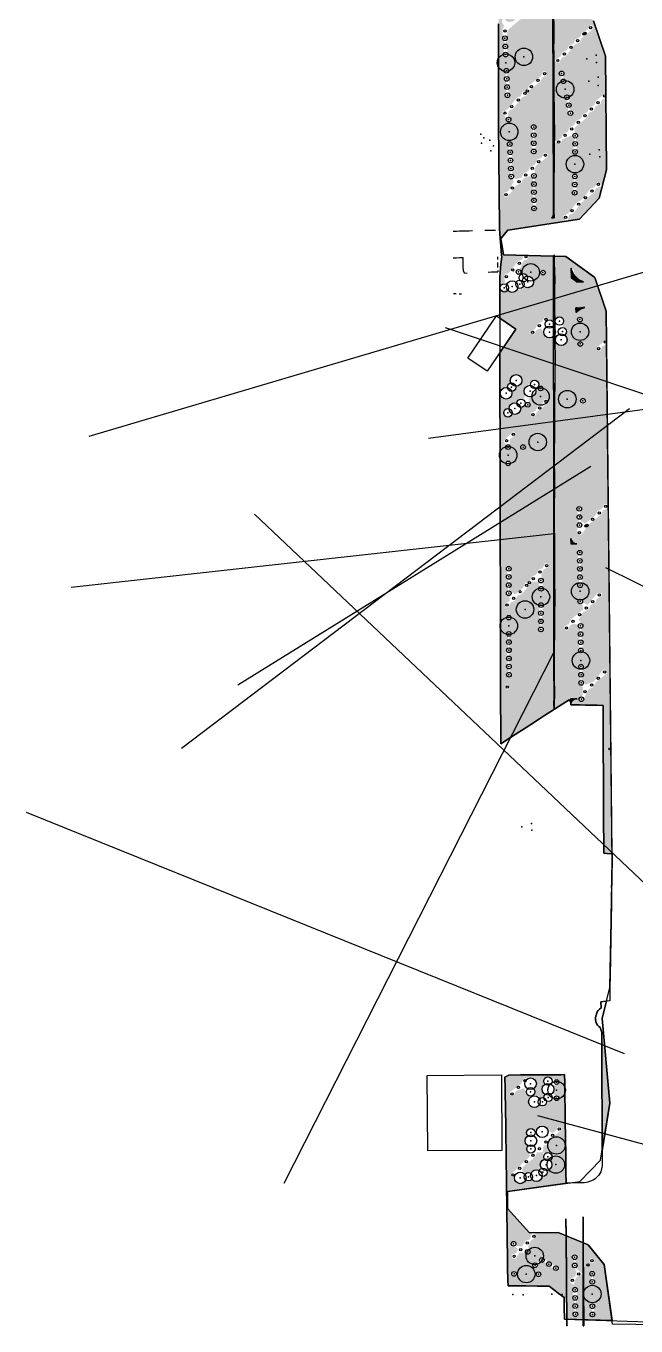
# Model space of a CAD drawing. Header units: metres. Extents: x 4 to 261, y 19 to 641.
# Drawn here: x 24.7 to 129.5, y 18.5 to 241.9 of the extents above; entities that cross this region are included whole.
import ezdxf

# ---------------------------------------------------------------- set-up
doc = ezdxf.new("R2010")
doc.units = ezdxf.units.M
for name, color, linetype in [('BOUNDARY', 7, 'Continuous'), ('BUILDING', 7, 'Continuous'), ('CURB', 7, 'Continuous'), ('ELECTR_CABLE', 7, 'Continuous'), ('ELECTR_CABLE_COMM', 7, 'Continuous'), ('HEAT', 7, 'Continuous'), ('NEW_BUSH', 3, 'Continuous'), ('NEW_LAWN', 82, 'Continuous'), ('NEW_TREE', 3, 'Continuous'), ('OVERHEAD_POWER_LINE', 7, 'Continuous'), ('ROAD', 7, 'Continuous'), ('SEWER', 7, 'Continuous'), ('SIDEWALK_PATH', 7, 'Continuous'), ('TREE', 7, 'Continuous')]:
    doc.layers.add(name, color=color, linetype=linetype)

# ---------------------------------------------------------------- blocks, each defined once
blk = doc.blocks.new('МИСКАНТУС_КИТАЙСКИЙ')
blk.add_circle((0, 0), 0.2)
blk = doc.blocks.new('BEREZA')
blk.add_circle((0, 0), 0.2)
blk = doc.blocks.new('ДЕРЕН_FLAVIRAMEA')
blk.add_circle((0, 0), 0.2)
blk = doc.blocks.new('ДЕРЕН_SIBIRICA')
blk.add_circle((0, 0), 0.2)
blk = doc.blocks.new('СПИРЕЯ_СЕРАЯ')
blk.add_circle((0, 0), 0.2)

msp = doc.modelspace()

# ---------------------------------------------------------------- hatches: boundary and pattern name
at = {"layer": 'NEW_LAWN'}
h = msp.add_hatch(color=82, dxfattribs=at)
h.paths.add_polyline_path([(104.09, 264.38), (110, 263.98), (113.54, 262.4), (112.86, 261.27), (112.15, 261.02), (111.73, 260.14), (111.02, 259.89), (110.6, 259), (109.89, 258.76), (108.06, 256.59), (106.71, 256.42), (106.25, 257.18), (106.46, 258.19), (105.81, 258.19), (105.87, 256.41), (106.53, 255.51), (106.07, 254.48), (105.13, 253.82), (105.91, 253.17), (106.34, 251.83), (106.06, 251.03), (106.41, 250.12), (106.07, 249.54), (106.52, 249.23), (106.9, 249.61), (106.51, 251.58), (106.77, 252.41), (106, 253.2), (106.27, 254.28), (106.97, 254.53), (107.4, 255.41), (108.11, 255.66), (108.53, 256.55), (109.24, 256.79), (109.66, 257.68), (110.37, 257.93), (110.79, 258.81), (111.5, 259.06), (111.93, 259.94), (112.63, 260.19), (114.16, 262.13), (115.22, 260.86), (115.39, 244.25), (115.23, 260.84), (117.07, 258.62), (118.46, 245.95), (122.22, 242.8), (124.29, 236.76), (124.33, 230.44), (122.58, 229.02), (122.33, 228.31), (121.45, 227.89), (121.2, 227.18), (120.32, 226.75), (120.07, 226.05), (119.18, 225.62), (118.93, 224.92), (118.05, 224.49), (117.8, 223.79), (116.92, 223.36), (116.67, 222.65), (115.55, 221.99), (116.44, 221.57), (116.87, 222.46), (118.41, 223.11), (118.98, 222.54), (118.67, 220.28), (119.23, 219.95), (119.44, 221.68), (119.15, 222.52), (119.45, 223.08), (118.91, 223.81), (118.98, 224.45), (121.15, 226.28), (121.4, 226.98), (122.28, 227.41), (122.53, 228.11), (123.41, 228.54), (123.66, 229.25), (124.34, 229.49), (124.42, 217.22), (123.77, 214.64), (122.82, 215.12), (122.4, 214.23), (121.69, 213.99), (120.13, 211.97), (119.43, 211.72), (117.87, 209.71), (116.99, 209.28), (117.44, 208.35), (107.52, 206.84), (106.2, 205.3), (105.83, 252.67), (104.12, 252.68)])
h.paths.add_polyline_path([(115.39, 250.12), (116.29, 249.7), (116.71, 250.58), (117.83, 251.25), (116.94, 251.66), (116.51, 250.78)], flags=16)
h.paths.add_polyline_path([(106.53, 245.74), (106.73, 243.44), (106.47, 242.62), (106.84, 241.99), (106.52, 241.07), (106.92, 239.24), (106.73, 237.02), (107.11, 236.64), (107.49, 237.02), (107.1, 239.31), (107.5, 241.26), (109.67, 243.09), (109.92, 243.8), (110.8, 244.22), (111.05, 244.93), (111.94, 245.35), (112.19, 246.06), (113.68, 246.25), (114.18, 243.62), (114.51, 243.43), (114.89, 243.81), (114.15, 245.86), (114.26, 247.85), (113.78, 248.33), (108.33, 242.71), (107.51, 242.59), (107.06, 242.92), (107.05, 245.6)], flags=16)
h.paths.add_polyline_path([(115.46, 208.82), (115.43, 235.99), (116.32, 235.59), (116.74, 236.47), (117.45, 236.72), (119, 238.73), (119.89, 239.16), (120.14, 239.87), (122.15, 241.42), (122.25, 241.8), (121.73, 242.14), (121.07, 241.19), (120.19, 240.77), (119.94, 240.06), (119.06, 239.64), (118.81, 238.93), (117.93, 238.51), (117.68, 237.8), (116.79, 237.37), (116.54, 236.67), (115.43, 236.01), (115.41, 242.16), (115.27, 228.67), (115.33, 209.73), (115.35, 209.62), (115.02, 208.96)], flags=16)
h.paths.add_polyline_path([(118.65, 213.09), (119.34, 213.12), (119.08, 215.52), (119.38, 216.08), (119, 216.46), (118.62, 216.08), (118.91, 215.54)], flags=16)
h.paths.add_polyline_path([(117.64, 230.06), (117.26, 229.68), (117.69, 229), (117.92, 226.76), (118.25, 226.57), (118.63, 226.95), (118.2, 227.63), (117.97, 229.87)], flags=16)
h.paths.add_polyline_path([(116.63, 234.13), (116.35, 233.78), (117.04, 232.04), (117.41, 232.42), (116.99, 233.1), (117.06, 233.97)], flags=16)
h.paths.add_polyline_path([(108.53, 215.24), (107.62, 213.6), (106.74, 213.18), (106.91, 212.52), (107.39, 212.52), (108.95, 214.54), (109.83, 214.96), (110.08, 215.67), (111.09, 216.11), (111.73, 215.9), (111.89, 213.92), (111.6, 213.37), (111.89, 212.52), (111.6, 211.97), (111.9, 211.12), (111.61, 210.57), (112.18, 210.25), (112.36, 211.97), (112.07, 212.83), (112.36, 213.37), (112.06, 214.23), (112.35, 214.77), (112.06, 215.63), (112.35, 216.17), (112.03, 217.05), (112.34, 217.93), (114.36, 219.49), (114.36, 219.97), (113.7, 220.14), (113.28, 219.26), (112.59, 219.05), (112.15, 218.13), (111.27, 217.7), (111.02, 217), (110.13, 216.57), (109.88, 215.87), (108.89, 215.62), (108.14, 216.62), (108.4, 217.44), (108.07, 218.02), (108.33, 218.84), (107.94, 221.13), (108.2, 221.64), (107.63, 221.97), (107.57, 218.84), (107.9, 218.27), (107.64, 217.44), (107.96, 216.87), (107.7, 216.05)], flags=16)
h.paths.add_polyline_path([(106.61, 227.19), (107.44, 225.51), (107.96, 225.65), (107.48, 226.56), (107.69, 227.42), (108.4, 227.67), (109.95, 229.68), (110.66, 229.93), (111.08, 230.81), (113.1, 232.37), (113.35, 233.08), (114.23, 233.5), (114.05, 234.16), (113.57, 234.16), (113.15, 233.27), (111.14, 231.72), (110.89, 231.01), (110.01, 230.59), (109.76, 229.88), (109.05, 229.63), (107.49, 227.62)], flags=16)
h.paths.add_polyline_path([(111.4, 256.11), (111.83, 255.43), (112.36, 251.82), (112.88, 251.68), (112.1, 256.3), (111.78, 256.49)], flags=16)
h.paths.add_polyline_path([(111.86, 222.63), (111.63, 220.19), (112.12, 220), (112.33, 221.77), (112.03, 222.63), (112.32, 223.17), (112.03, 224.03), (112.32, 224.57), (111.94, 224.95), (111.56, 224.57), (111.85, 224.03), (111.57, 223.17)], flags=16)
h.paths.add_polyline_path([(107.25, 232.25), (107.11, 229.84), (107.62, 229.7), (107.68, 232.83), (107.36, 233.4), (107.62, 234.23), (107.24, 234.61), (106.86, 234.23), (107.18, 233.65), (106.93, 232.83)], flags=16)
for points in [[(123.2, 212.37), (119.79, 208.71), (117.71, 208.4), (118.07, 209.51), (118.77, 209.76), (120.33, 211.78), (122.34, 213.33), (122.59, 214.04), (123.71, 214.4)], [(106.42, 202.6), (110.2, 202.5), (109.95, 201.79), (109.24, 201.54), (107.69, 199.53), (106.81, 199.1), (107.03, 197.97), (106.09, 197.08)], [(124.04, 67.3), (124.99, 56.8), (123.98, 50.47), (123.68, 50.49), (123.65, 67.28)]]:
    msp.add_hatch(color=82, dxfattribs=at).paths.add_polyline_path(points)
h = msp.add_hatch(color=82, dxfattribs=at)
h.paths.add_polyline_path([(106.09, 196.77), (108.23, 196.17), (111.76, 197.45), (111.76, 198.43), (109.83, 199.54), (109.53, 200.09), (110.15, 201.59), (110.85, 201.84), (111.15, 202.48), (115.35, 202.37), (115.54, 198.53), (115.53, 202.37), (117.44, 202.32), (122.43, 198.73), (124.37, 192.89), (124.42, 188.13), (122.64, 186.48), (123.36, 186.06), (123.78, 186.94), (124.43, 187.18), (124.73, 159.76), (124.08, 159.81), (123.66, 158.93), (122.95, 158.68), (122.52, 157.8), (120.77, 156.44), (120.03, 156.86), (119.86, 158.41), (120.15, 158.95), (119.58, 159.28), (119.4, 157.55), (119.7, 156.69), (119.32, 154.87), (120.03, 154.45), (121.59, 156.47), (123.6, 158.02), (123.85, 158.73), (124.74, 159.03), (125.18, 118.19), (124.54, 117.67), (125.19, 117.14), (125.38, 99.68), (123.98, 99.75), (123.84, 125.18), (118.32, 125.27), (118.68, 126.06), (119.38, 126.32), (118.58, 126.24), (118.33, 126.68), (118.33, 125.72), (118, 126.11), (106.27, 118.58), (106.13, 178.55), (106.71, 177.97), (107.71, 177.92), (108.94, 179.96), (109.78, 180.35), (109.9, 181.02), (109.41, 181.86), (108.43, 181.86), (107.37, 179.92), (106.14, 179.09), (106.12, 185.79), (108.88, 189.85), (106.1, 191.74)])
h.paths.add_polyline_path([(115.54, 198.53), (115.37, 191.29), (113.8, 191.95), (113.37, 191.07), (112.67, 190.82), (112.24, 189.94), (111.3, 189.28), (112.02, 188.86), (112.44, 189.74), (113.22, 189.93), (114.17, 188.49), (115.36, 188.38), (115.38, 167.9), (115.6, 187.73), (116.66, 187.03), (117.15, 187.16), (117.64, 188.01), (117.46, 189.74), (116.91, 190.39), (116.96, 191.56), (116.35, 191.91), (115.58, 191.41)], flags=16)
h.paths.add_polyline_path([(115.48, 128.05), (115.39, 129.8), (115.47, 124.5)], flags=16)
h.paths.add_polyline_path([(115.39, 129.8), (115.51, 165.05), (115.51, 165.05)], flags=16)
h.paths.add_polyline_path([(119.79, 126.04), (120.31, 125.9), (121.41, 128), (122.11, 128.25), (122.54, 129.13), (124.55, 130.69), (124.38, 131.34), (123.9, 131.34), (122.34, 129.33), (120.86, 128.73), (120.17, 129.58), (120.39, 132.02), (119.73, 132.02), (119.99, 129.56), (119.71, 129.03), (120.39, 128.26), (120.33, 126.97)], flags=16)
h.paths.add_polyline_path([(118.35, 200.3), (118.35, 198.65), (119.24, 197.94), (120.47, 197.97), (119.02, 198.85), (118.85, 199.95)], flags=16)
h.paths.add_polyline_path([(118.01, 139.15), (117.15, 138.74), (117.33, 138.08), (117.81, 138.08), (118.23, 138.97), (118.88, 139.2), (119.46, 139.05), (119.9, 138.27), (119.65, 134.63), (120.22, 134.3), (120.39, 136.03), (120.09, 136.89), (120.38, 137.43), (120.08, 138.29), (120.36, 138.83), (119.63, 139.92), (120.49, 141.23), (121.38, 141.65), (121.63, 142.36), (122.51, 142.78), (122.76, 143.49), (123.64, 143.92), (123.64, 144.39), (122.98, 144.57), (121.16, 142.4), (119.75, 143.35), (119.61, 142.84), (120.32, 142.46), (120.45, 141.69), (118.28, 139.87)], flags=16)
h.paths.add_polyline_path([(119.18, 193.51), (119.23, 192.73), (120.72, 193.55), (120.03, 193.54), (120.03, 193.33)], flags=16)
h.paths.add_polyline_path([(120.2, 177.19), (120.72, 177.33), (120.58, 177.85), (120.06, 177.71)], flags=16)
h.paths.add_polyline_path([(118.32, 153.85), (118.32, 152.91), (119.36, 152.91), (118.6, 153.12)], flags=16)
h.paths.add_polyline_path([(119.74, 186.95), (120.25, 187.09), (120.11, 187.61), (119.6, 187.47)], flags=16)
h.paths.add_polyline_path([(120.24, 150.02), (119.94, 150.58), (120.18, 151.61), (119.66, 151.75), (119.48, 150.02), (119.78, 149.16), (119.5, 148.62), (119.8, 147.76), (119.51, 147.23), (119.81, 146.36), (119.53, 145.83), (119.91, 145.45), (120.29, 145.83), (119.96, 149.18)], flags=16)
h.paths.add_polyline_path([(120.21, 191.29), (120.07, 191.81), (119.55, 191.67), (119.69, 191.15)], flags=16)
h.paths.add_polyline_path([(107.82, 143.94), (107.82, 143.09), (106.93, 142.66), (107.11, 142.01), (107.59, 142.01), (108.01, 142.89), (108.72, 143.14), (109.15, 144.02), (109.85, 144.27), (111.68, 146.44), (112.86, 146.43), (112.85, 145.03), (113.37, 144.89), (113.56, 146.62), (113.22, 147.52), (113.67, 148.55), (114.55, 148.97), (114.55, 149.45), (113.9, 149.63), (113.47, 148.74), (112.77, 148.5), (112.34, 147.61), (111.64, 147.36), (111.21, 146.48), (110.5, 146.23), (110.08, 145.35), (108.7, 144.24), (107.73, 144.99), (108.02, 148.65), (107.45, 148.97), (107.26, 147.25), (107.56, 146.39), (107.27, 145.85), (107.56, 144.99), (107.27, 144.45)], flags=16)
h.paths.add_polyline_path([(112.7, 176.71), (112.27, 175.83), (111.39, 175.4), (111.57, 174.75), (112.22, 174.92), (112.47, 175.63), (114.48, 177.19), (114.48, 177.67), (113.83, 177.84), (113.4, 176.96)], flags=16)
h.paths.add_polyline_path([(113.53, 199.16), (113.91, 199.54), (113.53, 199.91), (113.15, 199.54)], flags=16)
h.paths.add_polyline_path([(113.56, 142.42), (113.18, 142.8), (112.8, 142.42), (113.09, 138.76), (112.79, 138.22), (113.17, 137.84), (113.55, 138.22), (113.26, 139.07)], flags=16)
h.paths.add_polyline_path([(108.38, 177.07), (106.9, 175.8), (107.16, 174.84), (109.19, 175.33), (110.07, 176.49), (111.13, 176.44), (111.07, 178.06), (112.63, 179.32), (113.31, 179.32), (113.45, 179.84), (112.44, 180.95), (111.74, 180.95), (110.44, 179.85), (110.35, 177.95)], flags=16)
h.paths.add_polyline_path([(109.91, 169.25), (110.43, 169.39), (110.29, 169.9), (109.77, 169.76)], flags=16)
h.paths.add_polyline_path([(108.41, 172.25), (106.8, 170.64), (107.54, 169.19), (107.92, 169.57), (107.79, 170.84), (108.89, 171.77)], flags=16)
h.paths.add_polyline_path([(107.76, 132.39), (107.75, 136.9), (108.04, 137.45), (107.66, 137.82), (107.28, 137.45), (107.58, 136.9), (107.29, 136.05), (107.58, 135.5), (107.29, 134.65), (107.59, 130.99), (107.3, 130.45), (107.68, 130.07), (108.06, 130.45), (107.76, 130.99), (108.05, 131.85)], flags=16)
h.paths.add_polyline_path([(107.66, 139.87), (108.04, 140.25), (107.66, 140.62), (107.28, 140.25)], flags=16)
h.paths.add_polyline_path([(107.55, 166.39), (107.93, 166.77), (107.55, 167.15), (107.17, 166.77)], flags=16)
h.paths.add_polyline_path([(107.38, 127.84), (107.86, 128.32), (107.38, 128.8), (106.91, 128.32)], flags=16)
h = msp.add_hatch(color=82, dxfattribs=at)
h.paths.add_polyline_path([(107.28, 41.8), (107, 61.31), (107.67, 61.65), (117.24, 61.72), (117.51, 43.05)])
h.paths.add_polyline_path([(113.78, 60.96), (113.41, 59.21), (113.7, 58.14), (113.27, 57.72), (112.07, 58.36), (112.36, 60.16), (111.88, 61.01), (111.39, 61.14), (110.21, 61.09), (109.79, 60.21), (107.78, 58.65), (107.78, 58.17), (108.43, 58), (108.86, 58.88), (110.24, 59.39), (111.21, 57.88), (111.2, 56.58), (112.05, 56.09), (113.78, 56.45), (115.13, 57.47), (116.07, 57.32), (116.21, 57.84), (115.41, 58.21), (115.26, 58.79), (115.34, 59.62), (116.19, 60.64), (114.38, 61.31)], flags=16)
h.paths.add_polyline_path([(111.29, 47.67), (107.92, 44.48), (109.14, 43.13), (111.43, 43.58), (112.4, 43.39), (113.88, 44.34), (115.05, 46.24), (114.73, 48.21), (113.59, 48.36), (113.68, 47.3), (112.71, 45.34), (110.41, 44.79), (109.99, 45.22), (110.04, 45.81), (112.21, 47.63), (112.46, 48.34), (113.54, 48.41), (113.59, 49.47), (114.3, 49.72), (114.72, 50.6), (116.73, 52.16), (116.73, 52.64), (116.08, 52.81), (115.66, 51.93), (115.04, 51.71), (113.4, 52.87), (112.31, 52.25), (111.09, 52.35), (110.47, 50.35)], flags=16)
h = msp.add_hatch(color=82, dxfattribs=at)
h.paths.add_polyline_path([(107.32, 38.84), (111.21, 34.52), (111.66, 34.52), (111.31, 33.44), (110.6, 33.19), (109.91, 32.16), (109.04, 32.26), (108.67, 32.97), (108.15, 32.84), (108.29, 32.32), (109.2, 31.84), (109.05, 31.18), (108.16, 30.75), (108.34, 30.1), (108.82, 30.1), (109.51, 31.14), (111.24, 31.06), (110.97, 32.13), (111.51, 33.25), (112.45, 33.91), (112.01, 34.53), (116.13, 34.57), (117.5, 34.01), (117.58, 23.09), (114.61, 25.35), (107.57, 25.45)])
h.paths.add_polyline_path([(112.77, 29.49), (111.78, 28.96), (112.35, 28.48), (112.72, 29.33), (113.77, 29.51), (115.57, 28.14), (116.14, 28.46), (113.34, 30.24)], flags=16)
h.paths.add_polyline_path([(112.58, 27.89), (112.43, 27.22), (112.95, 27.08), (113.09, 27.6)], flags=16)
h.paths.add_polyline_path([(108.56, 27.09), (108.94, 27.47), (108.56, 27.85), (108.18, 27.47)], flags=16)
h = msp.add_hatch(color=82, dxfattribs=at)
h.paths.add_polyline_path([(117.51, 34), (120.42, 32.8), (120.45, 19.59), (117.69, 19.68)])
h.paths.add_polyline_path([(118.14, 26.11), (118.78, 25.58), (119.22, 26.81), (120.34, 27.48), (119.3, 28.37), (119.06, 29.8), (119.35, 30.34), (118.97, 30.72), (118.59, 30.34), (118.89, 29.78), (118.61, 28.94), (119.3, 27.85), (119.02, 27.01), (118.14, 26.58)], flags=16)
h.paths.add_polyline_path([(118.84, 25.17), (118.68, 23.34), (118.98, 22.47), (118.7, 21.94), (119, 21.07), (118.71, 20.54), (119.09, 20.16), (119.47, 20.54), (119.17, 21.09), (119.42, 24.74)], flags=16)
h = msp.add_hatch(color=82, dxfattribs=at)
h.paths.add_polyline_path([(120.45, 32.79), (121.28, 32.45), (124.06, 29.09), (125.39, 19.44), (120.55, 19.59)])
h.paths.add_polyline_path([(121.53, 29.5), (122.18, 29.32), (122.36, 29.98), (121.71, 30.15)], flags=16)
h.paths.add_polyline_path([(122.22, 20.18), (122.4, 21.91), (122.02, 22.29), (121.64, 21.91), (121.94, 21.36), (121.65, 20.51)], flags=16)
h.paths.add_polyline_path([(122.32, 25.92), (122.07, 26.97), (122.36, 27.51), (121.98, 27.89), (121.6, 27.51), (121.9, 26.96), (121.61, 26.11), (121.99, 25.73)], flags=16)

# ---------------------------------------------------------------- linework, layer by layer
at = {"layer": 'BOUNDARY'}
msp.add_lwpolyline([(105.86, 242.31), (105.86, 241.31), (105.86, 239.32), (105.86, 238.32), (105.86, 236.32), (105.88, 235.32), (105.88, 233.33), (105.88, 232.33), (105.88, 230.33), (105.88, 229.33), (105.89, 227.34), (105.89, 226.34), (105.89, 224.49), (105.89, 224.49), (105.89, 224.34), (105.91, 223.34), (105.92, 221.36), (105.94, 220.36), (105.95, 218.36), (105.97, 217.36), (105.98, 215.37), (106, 214.37), (106.01, 212.37), (106.03, 211.37), (106.04, 209.38), (106.06, 208.38), (106.07, 206.95), (106.07, 206.95), (106.12, 206.38), (106.19, 205.4), (106.36, 203.41), (106.43, 202.41), (106.45, 202.29), (106.45, 202.29), (106.25, 200.42), (106.15, 199.44), (106.09, 198.87), (106.09, 198.87), (106.09, 197.44), (106.09, 196.44), (106.09, 194.45), (106.1, 193.45), (106.1, 191.45), (106.1, 190.45), (106.1, 188.46), (106.1, 187.46), (106.12, 185.46), (106.12, 184.46), (106.12, 182.48), (106.12, 181.47), (106.13, 179.47), (106.13, 178.47), (106.13, 176.49), (106.13, 175.49), (106.15, 173.49), (106.15, 172.5), (106.15, 170.5), (106.15, 169.5), (106.16, 167.5), (106.16, 166.51), (106.16, 164.51), (106.16, 163.51), (106.18, 161.51), (106.18, 160.53), (106.18, 158.53), (106.18, 157.52), (106.18, 155.52), (106.19, 154.54), (106.19, 152.54), (106.19, 151.54), (106.19, 149.55), (106.21, 148.55), (106.21, 146.55), (106.21, 145.55), (106.21, 143.56), (106.21, 142.56), (106.22, 140.56), (106.22, 139.56), (106.22, 137.58), (106.22, 136.58), (106.24, 134.57), (106.24, 133.57), (106.24, 131.59), (106.24, 130.59), (106.25, 128.59), (106.25, 127.59), (106.25, 125.6), (106.25, 124.6), (106.27, 122.6), (106.27, 121.6), (106.27, 119.61), (106.27, 118.61), (106.27, 118.58), (106.27, 118.58), (107.93, 119.64), (108.76, 120.18), (110.45, 121.26), (111.29, 121.79), (112.96, 122.88), (113.79, 123.42), (115.48, 124.5), (116.32, 125.03), (118, 126.11), (118.32, 125.74), (118.32, 125.27), (118.32, 125.27), (119.87, 125.26), (120.86, 125.24), (122.86, 125.2), (123.84, 125.18), (123.86, 123.18), (123.86, 122.18), (123.87, 120.2), (123.87, 119.2), (123.89, 117.19), (123.89, 116.21), (123.9, 114.21), (123.9, 113.21), (123.92, 111.21), (123.92, 110.22), (123.93, 108.22), (123.93, 107.22), (123.95, 105.22), (123.95, 104.23), (123.96, 102.23), (123.96, 101.23), (123.98, 99.75), (123.98, 99.75), (124.48, 99.74), (125.43, 99.68), (125.4, 97.68), (125.37, 96.69), (125.34, 94.69), (125.32, 93.69), (125.29, 91.69), (125.28, 90.71), (125.23, 88.7), (125.22, 87.7), (125.19, 85.72), (125.17, 84.72), (125.13, 82.72), (125.11, 81.72), (125.08, 79.73), (125.07, 78.73), (125.04, 76.73), (125.01, 75.73), (124.99, 74.39), (124.99, 74.39), (124.35, 74.36), (123.44, 74.21), (123.5, 73.18), (123.5, 73.18), (123.25, 72.98), (123.25, 72.98), (123.01, 72.73), (123.01, 72.73), (122.84, 72.49), (122.56, 71.55), (122.54, 71.5), (122.54, 71.5), (122.56, 71.18), (122.56, 71.18), (122.63, 70.85), (122.63, 70.85), (122.74, 70.53), (122.74, 70.53), (122.92, 70.23), (122.92, 70.23), (123.13, 69.98), (123.13, 69.98), (123.33, 69.79), (123.65, 68.97), (123.65, 66.96), (123.65, 65.96), (123.66, 63.98), (123.66, 62.98), (123.66, 60.98), (123.66, 59.98), (123.66, 57.99), (123.68, 56.99), (123.68, 54.99), (123.68, 53.99), (123.68, 52), (123.68, 51), (123.68, 49), (123.69, 48.02), (123.69, 46.28), (123.69, 46.28), (123.68, 46.02), (123.44, 45.04), (123.28, 44.73), (123.28, 44.73), (123.05, 44.39), (123.05, 44.39), (122.8, 44.09), (122.8, 44.09), (122.5, 43.81), (122.5, 43.81), (122.16, 43.58), (122.16, 43.58), (122.14, 43.57), (121.21, 43.22), (121.02, 43.18), (121.02, 43.18), (120.62, 43.13), (120.62, 43.13), (119.23, 43.1), (118.23, 43.09), (117.51, 43.07), (117.51, 43.07), (117.5, 43.72), (117.5, 43.72), (117.48, 44.36), (117.48, 45.34), (117.45, 47.34), (117.44, 48.34), (117.41, 50.33), (117.39, 51.33), (117.36, 53.33), (117.35, 54.33), (117.32, 56.32), (117.3, 57.32), (117.27, 59.32), (117.26, 60.32), (117.24, 61.72), (117.24, 61.72), (116.65, 61.71), (115.65, 61.71), (113.66, 61.69), (112.66, 61.68), (110.66, 61.66), (109.66, 61.66), (107.67, 61.65), (107, 61.31), (107.03, 59.32), (107.04, 58.32), (107.07, 56.32), (107.09, 55.32), (107.12, 53.33), (107.13, 52.33), (107.16, 50.33), (107.18, 49.33), (107.21, 47.34), (107.22, 46.34), (107.25, 44.34), (107.27, 43.36), (107.28, 41.8), (107.28, 41.8), (107.28, 41.36), (107.3, 40.36), (107.33, 38.36), (107.34, 37.37), (107.37, 35.37), (107.39, 34.37), (107.4, 32.38), (107.42, 31.38), (107.45, 29.38), (107.46, 28.38), (107.49, 26.4), (107.57, 25.45), (109.55, 25.42), (110.55, 25.41), (112.55, 25.38), (113.55, 25.37), (114.61, 25.35), (114.61, 25.35), (115.36, 24.78), (116.15, 24.19), (117.17, 23.41), (117.17, 23.41), (117.17, 22.69), (117.18, 21.69), (117.2, 19.69), (153.21, 18.57)], dxfattribs=at)
at = {"layer": 'BUILDING'}
for points in [[(100.64, 184.86), (105.57, 192.11), (108.88, 189.85), (103.95, 182.61)], [(93.65, 61.57), (106.38, 61.66), (106.46, 48.69), (93.74, 48.61)]]:
    msp.add_lwpolyline(points, close=True, dxfattribs=at)
at = {"layer": 'CURB'}
for points in [[(101.42, 206.71), (100.85, 206.69), (100.33, 206.68), (99.19, 206.65), (98.67, 206.63), (98.1, 206.62)], [(105.4, 206.81), (104.73, 206.8), (104.21, 206.78), (103.54, 206.77)], [(98.12, 202.11), (98.67, 202.11), (99.19, 202.13), (99.74, 202.13)], [(99.74, 202.13), (99.74, 201.56), (99.76, 201.04), (99.77, 200.59), (99.77, 200.59), (99.8, 199.9), (99.97, 199.53), (100.53, 199.47)], [(105.72, 201.29), (105.72, 200.81)], [(105.73, 202.27), (105.73, 201.81)], [(104.09, 199.63), (104.67, 199.66), (105.19, 199.69), (105.76, 199.71)], [(105.72, 200.81), (105.73, 200.45)], [(105.76, 199.92), (105.76, 199.71)], [(98.59, 195.88), (98.16, 195.9)], [(99.55, 195.85), (99.12, 195.87)]]:
    msp.add_lwpolyline(points, dxfattribs=at)
at = {"layer": 'ELECTR_CABLE'}
msp.add_line((35.56, 171.46), (146.61, 204.34), dxfattribs=at)
at = {"layer": 'ELECTR_CABLE_COMM'}
for p, q in [((216, 187.47), (93.86, 171.02)), ((112.57, 54.7), (162.45, 41.21))]:
    msp.add_line(p, q, dxfattribs=at)
at = {"layer": 'GROUND'}
msp.add_lwpolyline([(122.22, 242.8), (124.29, 236.77), (124.42, 217.22), (123.2, 212.37), (119.78, 208.71), (107.52, 206.84), (106.3, 205.42), (106.72, 202.59), (117.44, 202.32), (122.43, 198.73), (124.37, 192.9), (125.38, 99.68), (124.48, 99.74), (123.98, 99.75), (123.96, 101.23), (123.96, 102.23), (123.95, 104.23), (123.95, 105.22), (123.93, 107.22), (123.93, 108.22), (123.92, 110.22), (123.92, 111.21), (123.9, 113.21), (123.9, 114.21), (123.89, 116.21), (123.89, 117.19), (123.87, 119.2), (123.87, 120.2), (123.86, 122.18), (123.86, 123.18), (123.84, 125.18), (122.86, 125.2), (120.86, 125.24), (119.87, 125.26), (118.32, 125.27), (118.32, 125.74), (118, 126.11), (116.32, 125.03), (115.48, 124.5), (113.79, 123.42), (112.96, 122.88), (111.29, 121.79), (110.45, 121.26), (108.76, 120.18), (107.93, 119.64), (106.27, 118.58), (106.27, 118.61), (106.27, 119.61), (106.27, 121.6), (106.27, 122.6), (106.25, 124.6), (106.25, 125.6), (106.25, 127.59), (106.25, 128.59), (106.24, 130.59), (106.24, 131.59), (106.24, 133.57), (106.24, 134.57), (106.22, 136.58), (106.22, 137.58), (106.22, 139.56), (106.22, 140.56), (106.21, 142.56), (106.21, 143.56), (106.21, 145.55), (106.21, 146.55), (106.21, 148.55), (106.19, 149.55), (106.19, 151.54), (106.19, 152.54), (106.19, 154.54), (106.18, 155.52), (106.18, 157.52), (106.18, 158.53), (106.18, 160.53), (106.18, 161.51), (106.16, 163.51), (106.16, 164.51), (106.16, 166.51), (106.16, 167.5), (106.15, 169.5), (106.15, 170.5), (106.15, 172.5), (106.15, 173.49), (106.13, 175.49), (106.13, 176.49), (106.13, 178.47), (106.13, 179.47), (106.12, 181.47), (106.12, 182.48), (106.12, 184.46), (106.12, 185.46), (106.12, 185.79), (108.88, 189.85), (106.1, 191.74), (106.1, 193.45), (106.09, 194.45), (106.09, 196.44), (106.09, 197.44), (106.09, 198.87), (106.15, 199.44), (106.25, 200.42), (106.45, 202.29), (106.43, 202.41), (106.36, 203.41), (106.19, 205.4), (106.12, 206.38), (106.07, 206.95), (106.06, 208.38), (106.04, 209.38), (106.03, 211.37), (106.01, 212.37), (106, 214.37), (105.98, 215.37), (105.97, 217.36), (105.95, 218.36), (105.94, 220.36), (105.92, 221.36), (105.91, 223.34), (105.89, 224.34), (105.89, 224.49), (105.89, 226.34), (105.89, 227.34), (105.88, 229.33), (105.88, 230.33), (105.88, 232.33), (105.88, 233.33), (105.88, 235.32), (105.86, 236.32), (105.86, 238.32), (105.86, 239.32), (105.86, 241.31), (105.86, 242.31)], dxfattribs=at)
for points in [[(125.37, 96.69), (125.37, 96.89), (125.32, 93.87), (125.34, 94.69)], [(125.23, 88.7), (125.27, 90.24), (125.23, 88.18), (125.07, 78.62), (125.07, 78.73), (125.08, 79.73), (125.11, 81.72), (125.13, 82.72), (125.17, 84.72), (125.19, 85.72), (125.22, 87.66), (125.22, 87.66), (125.22, 87.66), (125.22, 87.7)], [(123.68, 51), (123.68, 52), (123.68, 53.99), (123.68, 54.99), (123.68, 56.99), (123.66, 57.99), (123.66, 59.98), (123.66, 60.98), (123.66, 62.98), (123.66, 63.98), (123.65, 65.96), (123.65, 66.96), (123.65, 68.97), (123.33, 69.79), (123.13, 69.98), (122.92, 70.23), (122.74, 70.53), (122.63, 70.85), (122.56, 71.18), (122.54, 71.5), (122.56, 71.55), (122.84, 72.49), (123.01, 72.73), (123.25, 72.98), (123.5, 73.18), (123.44, 74.21), (124.35, 74.36), (124.44, 74.36), (123.67, 71.34), (124.99, 56.8), (123.68, 48.6), (123.68, 49)], [(117.18, 21.69), (117.17, 22.69), (117.17, 23.41), (116.15, 24.19), (115.36, 24.78), (114.61, 25.35), (113.55, 25.37), (112.55, 25.38), (110.55, 25.41), (109.55, 25.42), (107.57, 25.45), (107.49, 26.4), (107.46, 28.38), (107.45, 29.38), (107.42, 31.38), (107.4, 32.38), (107.39, 34.37), (107.37, 35.37), (107.34, 37.37), (107.33, 38.36), (107.3, 40.36), (107.28, 41.36), (107.28, 41.8), (107.27, 43.36), (107.25, 44.34), (107.22, 46.34), (107.21, 47.34), (107.18, 49.33), (107.16, 50.33), (107.13, 52.33), (107.12, 53.33), (107.09, 55.32), (107.07, 56.32), (107.04, 58.32), (107.03, 59.32), (107, 61.31), (107.67, 61.65), (109.66, 61.66), (110.66, 61.66), (112.66, 61.68), (113.66, 61.69), (115.65, 61.71), (116.65, 61.71), (117.24, 61.72), (117.26, 60.32), (117.27, 59.32), (117.3, 57.32), (117.32, 56.32), (117.35, 54.33), (117.36, 53.33), (117.39, 51.33), (117.41, 50.33), (117.44, 48.34), (117.45, 47.34), (117.48, 45.34), (117.48, 44.36), (117.5, 43.72), (117.51, 43.07), (117.69, 43.08), (107.46, 41.66), (107.44, 38.7), (111.21, 34.52), (116.14, 34.57), (121.28, 32.45), (124.06, 29.09), (125.39, 19.44), (117.2, 19.69)]]:
    msp.add_lwpolyline(points, close=True, dxfattribs=at)
at = {"layer": 'HEAT'}
for p, q in [((63.96, 158.06), (163.55, 63.68)), ((124.28, 148.89), (256.63, 82.88)), ((115.46, 134.43), (69.04, 43.01)), ((24.72, 106.85), (127.48, 65.37))]:
    msp.add_line(p, q, dxfattribs=at)
at = {"layer": 'NEW_BUSH'}
for centre, radius in [((106.98, 239.82), 0.4), ((107.04, 238.42), 0.4), ((107.11, 237.02), 0.4), ((107.24, 234.23), 0.4), ((107.3, 232.83), 0.4), ((116.73, 233.78), 0.4), ((117.04, 232.42), 0.4), ((107.37, 231.43), 0.4), ((107.43, 230.03), 0.4), ((117.64, 229.68), 0.4), ((117.95, 228.32), 0.4), ((107.63, 225.84), 0.4), ((118.25, 226.95), 0.4), ((111.94, 224.57), 0.4), ((111.94, 223.17), 0.4), ((119.07, 223.08), 0.4), ((107.82, 221.64), 0.4), ((111.95, 221.77), 0.4), ((119.06, 221.68), 0.4), ((107.89, 220.24), 0.4), ((107.95, 218.84), 0.4), ((111.95, 220.37), 0.4), ((119.05, 220.28), 0.4), ((108.02, 217.44), 0.4), ((108.08, 216.05), 0.4), ((111.97, 216.17), 0.4), ((111.97, 214.77), 0.4), ((118.99, 214.68), 0.4), ((119, 216.08), 0.4), ((111.98, 213.37), 0.4), ((111.98, 211.97), 0.4), ((118.97, 213.28), 0.4), ((111.99, 210.57), 0.4), ((109.33, 199.66), 0.4), ((110.14, 198.67), 0.72), ((110.91, 197.94), 1), ((113.53, 199.54), 0.4), ((106.89, 196.92), 0.72), ((108.23, 197.15), 1), ((109.57, 197.55), 0.72), ((114.66, 189.34), 1), ((114.63, 190.7), 0.72), ((116.35, 191.21), 0.72), ((116.86, 189.4), 0.72), ((119.88, 191.48), 0.4), ((116.66, 188.01), 1), ((119.93, 187.28), 0.4), ((108.92, 181.02), 1), ((112.09, 180.34), 0.72), ((107.2, 178.82), 1), ((108.13, 179.86), 0.72), ((111.3, 179.18), 1), ((113.12, 179.65), 0.4), ((108.7, 176.18), 1), ((109.75, 177.1), 0.72), ((110.92, 176.84), 0.4), ((120.39, 177.52), 0.4), ((107.51, 175.45), 0.72), ((107.54, 169.57), 0.4), ((110.1, 169.57), 0.4), ((107.55, 166.77), 0.4), ((119.77, 158.95), 0.4), ((119.78, 157.55), 0.4), ((119.8, 156.15), 0.4), ((119.85, 151.42), 0.4), ((119.86, 150.02), 0.4), ((107.64, 148.65), 0.4), ((107.64, 147.25), 0.4), ((119.88, 148.62), 0.4), ((119.89, 147.23), 0.4), ((107.64, 145.85), 0.4), ((113.18, 146.62), 0.4), ((113.18, 145.22), 0.4), ((119.91, 145.83), 0.4), ((107.65, 144.45), 0.4), ((119.94, 143.03), 0.4), ((113.18, 142.42), 0.4), ((113.18, 141.02), 0.4), ((107.66, 140.25), 0.4), ((113.17, 139.62), 0.4), ((113.17, 138.22), 0.4), ((119.98, 138.83), 0.4), ((107.66, 137.45), 0.4), ((107.67, 136.05), 0.4), ((120, 137.43), 0.4), ((120.01, 136.03), 0.4), ((107.67, 134.65), 0.4), ((120.03, 134.63), 0.4), ((107.67, 133.25), 0.4), ((107.67, 131.85), 0.4), ((120.06, 131.83), 0.4), ((107.68, 130.45), 0.4), ((120.07, 130.43), 0.4), ((120.09, 129.03), 0.4), ((120.12, 126.23), 0.4), ((111.39, 60.16), 1), ((114.38, 60.61), 0.72), ((115.86, 60.45), 0.4), ((111.4, 58.76), 0.72), ((114.39, 59.21), 1), ((114.4, 57.81), 0.72), ((112.05, 57.07), 1), ((113.43, 57.06), 0.72), ((115.88, 57.65), 0.4), ((111.44, 51.75), 0.72), ((113.4, 51.89), 1), ((111.45, 50.35), 1), ((111.46, 48.95), 0.72), ((114.07, 46.24), 1), ((114.38, 47.6), 0.72), ((109.63, 43.98), 1), ((111.02, 44.17), 0.72), ((112.4, 44.36), 1), ((113.53, 44.95), 0.72), ((108.48, 32.65), 0.4), ((110.91, 31.25), 0.4), ((112.16, 28.96), 0.4), ((113.34, 29.86), 0.4), ((114.55, 29.16), 0.4), ((118.97, 30.34), 0.4), ((118.99, 28.94), 0.4), ((108.56, 27.47), 0.4), ((112.76, 27.41), 0.4), ((115.76, 28.46), 0.4), ((121.98, 27.51), 0.4), ((119.04, 24.74), 0.4), ((121.99, 26.11), 0.4), ((119.06, 23.34), 0.4), ((119.07, 21.94), 0.4), ((119.09, 20.54), 0.4), ((122.02, 21.91), 0.4), ((122.03, 20.51), 0.4)]:
    msp.add_circle(centre, radius, dxfattribs=at)
for p in [(106.98, 239.82), (107.04, 238.42), (107.11, 237.02), (107.24, 234.23), (107.3, 232.83), (116.73, 233.78), (117.04, 232.42), (107.37, 231.43), (107.43, 230.03), (117.64, 229.68), (117.95, 228.32), (107.63, 225.84), (118.25, 226.95), (111.94, 224.57), (107.82, 221.64), (111.94, 223.17), (111.95, 221.77), (119.06, 221.68), (119.07, 223.08), (107.89, 220.24), (111.95, 220.37), (119.05, 220.28), (107.95, 218.84), (108.02, 217.44), (108.08, 216.05), (111.97, 216.17), (111.97, 214.77), (118.99, 214.68), (119, 216.08), (111.98, 213.37), (118.97, 213.28), (111.98, 211.97), (111.99, 210.57), (109.33, 199.66), (113.53, 199.54), (106.89, 196.92), (108.23, 197.15), (109.57, 197.55), (110.14, 198.67), (110.91, 197.94), (114.63, 190.7), (116.35, 191.21), (119.88, 191.48), (114.66, 189.34), (116.66, 188.01), (116.86, 189.4), (119.93, 187.28), (108.92, 181.02), (107.2, 178.82), (108.13, 179.86), (111.3, 179.18), (112.09, 180.34), (113.12, 179.65), (109.75, 177.1), (110.92, 176.84), (120.39, 177.52), (107.51, 175.45), (108.7, 176.18), (107.54, 169.57), (110.1, 169.57), (107.55, 166.77), (119.77, 158.95), (119.78, 157.55), (119.8, 156.15), (119.85, 151.42), (119.86, 150.02), (107.64, 148.65), (119.88, 148.62), (107.64, 147.25), (107.64, 145.85), (113.18, 146.62), (113.18, 145.22), (119.89, 147.23), (119.91, 145.83), (107.65, 144.45), (119.94, 143.03), (113.18, 142.42), (113.18, 141.02), (107.66, 140.25), (113.17, 139.62), (119.98, 138.83), (107.66, 137.45), (113.17, 138.22), (120, 137.43), (107.67, 136.05), (107.67, 134.65), (120.01, 136.03), (120.03, 134.63), (107.67, 133.25), (107.67, 131.85), (120.06, 131.83), (107.68, 130.45), (120.07, 130.43), (120.09, 129.03), (120.12, 126.23), (114.38, 60.61), (115.86, 60.45), (111.39, 60.16), (111.4, 58.76), (114.39, 59.21), (112.05, 57.07), (113.43, 57.06), (114.4, 57.81), (115.88, 57.65), (111.44, 51.75), (113.4, 51.89), (111.45, 50.35), (111.46, 48.95), (114.38, 47.6), (113.53, 44.95), (114.07, 46.24), (109.63, 43.98), (111.02, 44.17), (112.4, 44.36), (108.48, 32.65), (110.91, 31.25), (113.34, 29.86), (114.55, 29.16), (118.97, 30.34), (108.56, 27.47), (112.16, 28.96), (112.76, 27.41), (115.76, 28.46), (118.99, 28.94), (121.98, 27.51), (119.04, 24.74), (121.99, 26.11), (119.06, 23.34), (119.07, 21.94), (119.09, 20.54), (122.02, 21.91), (122.03, 20.51)]:
    msp.add_point(p, dxfattribs=at)
at = {"layer": 'NEW_TREE'}
for centre in [(107.17, 235.62), (110.25, 236.63), (117.34, 231.05), (107.73, 223.74), (119.02, 218.18), (111.43, 199.6), (119.9, 189.38), (113.12, 178.25), (117.71, 177.8), (112.63, 170.43), (107.55, 168.17), (113.18, 143.82), (119.92, 144.78), (110.45, 141.66), (107.66, 138.85), (120.05, 132.88), (115.87, 59.05), (115.84, 49.55), (115.73, 46.26), (112.12, 30.56), (110.66, 27.44), (122, 24.01)]:
    msp.add_circle(centre, 1.5, dxfattribs=at)
for p in [(107.17, 235.62), (110.25, 236.63), (117.34, 231.05), (107.73, 223.74), (119.02, 218.18), (111.43, 199.6), (119.9, 189.38), (113.12, 178.25), (117.71, 177.8), (112.63, 170.43), (107.55, 168.17), (113.18, 143.82), (119.92, 144.78), (110.45, 141.66), (107.66, 138.85), (120.05, 132.88), (115.87, 59.05), (115.84, 49.55), (115.73, 46.26), (112.12, 30.56), (110.66, 27.44), (122, 24.01)]:
    msp.add_point(p, dxfattribs=at)
at = {"layer": 'OVERHEAD_POWER_LINE'}
for p, q in [((147.46, 173.08), (96.81, 190.03)), ((121.76, 166.22), (61.12, 128.63)), ((115.46, 154.65), (32.49, 145.45))]:
    msp.add_line(p, q, dxfattribs=at)
at = {"layer": 'ROAD'}
msp.add_lwpolyline([(149.5, 18.52), (125.47, 18.85), (124.06, 29.09), (121.28, 32.45), (116.14, 34.57), (111.21, 34.52), (107.44, 38.7), (107.46, 41.66), (119.86, 43.38), (123.43, 47.03), (124.99, 56.8), (123.67, 71.34), (125.03, 76.68), (125.23, 88.18), (125.39, 98.17), (124.37, 192.9), (122.43, 198.73), (117.44, 202.32), (106.72, 202.59), (106.3, 205.42), (107.52, 206.84), (119.78, 208.71), (123.2, 212.37), (124.42, 217.22), (124.29, 236.77), (122.22, 242.8)], dxfattribs=at)
for points in [[(125.23, 90.62), (125.23, 90.62), (125.26, 90.62)], [(125.22, 87.66), (125.19, 87.66), (125.19, 87.66)]]:
    msp.add_lwpolyline(points, close=True, dxfattribs=at)
at = {"layer": 'SEWER'}
msp.add_line((128.39, 176.14), (51.42, 117.78), dxfattribs=at)
at = {"layer": 'SIDEWALK_PATH'}
for points in [[(115.23, 245.8), (115.41, 242.16), (115.41, 242.16), (115.27, 228.67), (115.27, 228.67), (115.23, 245.8), (115.41, 242.16), (115.27, 228.67), (115.27, 228.67), (115.48, 224.43), (115.48, 224.43), (115.41, 242.16)], [(115.27, 228.67), (115.48, 224.43), (115.48, 224.43), (115.33, 211.31), (115.33, 211.31), (115.27, 228.67), (115.48, 224.43), (115.33, 211.31), (115.33, 211.31), (115.45, 208.99), (115.45, 208.99), (115.48, 224.43)], [(115.33, 211.31), (115.45, 208.99), (115.45, 208.99), (115.33, 209.73), (115.33, 209.73), (115.33, 211.31), (115.45, 208.99), (115.33, 209.73), (115.33, 209.73), (115.38, 208.98), (115.38, 208.98), (115.45, 208.99)], [(115.23, 208.98), (115.14, 208.98), (115.14, 208.98), (115.14, 209.1), (115.14, 209.1), (115.23, 208.98), (115.14, 208.98), (115.14, 209.1), (115.14, 209.1), (115.02, 208.96), (115.02, 208.96), (115.14, 208.98)], [(115.23, 208.98), (115.23, 209.23), (115.23, 209.23), (115.14, 209.1), (115.14, 209.1), (115.23, 208.98)], [(115.29, 209.38), (115.3, 208.98), (115.3, 208.98), (115.23, 209.23), (115.23, 209.23), (115.29, 209.38), (115.3, 208.98), (115.23, 209.23), (115.23, 209.23), (115.23, 208.98), (115.23, 208.98), (115.3, 208.98)], [(115.33, 209.55), (115.35, 208.98), (115.35, 208.98), (115.29, 209.38), (115.29, 209.38), (115.33, 209.55), (115.35, 208.98), (115.29, 209.38), (115.29, 209.38), (115.3, 208.98), (115.3, 208.98), (115.35, 208.98)], [(115.33, 209.73), (115.38, 208.98), (115.38, 208.98), (115.33, 209.55), (115.33, 209.55), (115.33, 209.73), (115.38, 208.98), (115.33, 209.55), (115.33, 209.55), (115.35, 208.98), (115.35, 208.98), (115.38, 208.98)], [(115.53, 202.53), (115.35, 202.51), (115.35, 202.51), (115.54, 198.53), (115.54, 198.53), (115.53, 202.53)], [(115.35, 202.51), (115.54, 198.53), (115.54, 198.53), (115.36, 190.94), (115.36, 190.94), (115.35, 202.51), (115.54, 198.53), (115.36, 190.94), (115.36, 190.94), (115.62, 185.79), (115.62, 185.79), (115.54, 198.53)], [(118.53, 198.53), (118.44, 198.59), (118.44, 198.59), (118.35, 200.3), (118.35, 200.3), (118.53, 198.53), (118.44, 198.59), (118.35, 200.3), (118.35, 200.3), (118.35, 198.65), (118.35, 198.65), (118.44, 198.59)], [(118.53, 198.53), (118.47, 199.92), (118.47, 199.92), (118.35, 200.3), (118.35, 200.3), (118.53, 198.53)], [(118.63, 199.53), (118.68, 198.44), (118.68, 198.44), (118.47, 199.92), (118.47, 199.92), (118.63, 199.53), (118.68, 198.44), (118.47, 199.92), (118.47, 199.92), (118.53, 198.53), (118.53, 198.53), (118.68, 198.44)], [(118.84, 199.18), (118.89, 198.3), (118.89, 198.3), (118.63, 199.53), (118.63, 199.53), (118.84, 199.18), (118.89, 198.3), (118.63, 199.53), (118.63, 199.53), (118.68, 198.44), (118.68, 198.44), (118.89, 198.3)], [(119, 198.96), (119.05, 198.2), (119.05, 198.2), (118.84, 199.18), (118.84, 199.18), (119, 198.96), (119.05, 198.2), (118.84, 199.18), (118.84, 199.18), (118.89, 198.3), (118.89, 198.3), (119.05, 198.2)], [(119.09, 198.86), (119.12, 198.2), (119.12, 198.2), (119, 198.96), (119, 198.96), (119.09, 198.86), (119.12, 198.2), (119, 198.96), (119, 198.96), (119.05, 198.2), (119.05, 198.2), (119.12, 198.2)], [(119.15, 198.8), (119.18, 198.18), (119.18, 198.18), (119.09, 198.86), (119.09, 198.86), (119.15, 198.8), (119.18, 198.18), (119.09, 198.86), (119.09, 198.86), (119.12, 198.2), (119.12, 198.2), (119.18, 198.18)], [(119.21, 198.75), (119.24, 197.94), (119.24, 197.94), (119.15, 198.8), (119.15, 198.8), (119.21, 198.75), (119.24, 197.94), (119.15, 198.8), (119.15, 198.8), (119.18, 198.18), (119.18, 198.18), (119.24, 197.94)], [(119.39, 198.57), (119.42, 197.94), (119.42, 197.94), (119.21, 198.75), (119.21, 198.75), (119.39, 198.57), (119.42, 197.94), (119.21, 198.75), (119.21, 198.75), (119.24, 197.94), (119.24, 197.94), (119.42, 197.94)], [(119.72, 198.32), (119.74, 197.96), (119.74, 197.96), (119.39, 198.57), (119.39, 198.57), (119.72, 198.32), (119.74, 197.96), (119.39, 198.57), (119.39, 198.57), (119.42, 197.94), (119.42, 197.94), (119.74, 197.96)], [(120.08, 198.12), (120.09, 197.96), (120.09, 197.96), (119.72, 198.32), (119.72, 198.32), (120.08, 198.12), (120.09, 197.96), (119.72, 198.32), (119.72, 198.32), (119.74, 197.96), (119.74, 197.96), (120.09, 197.96)], [(120.47, 197.97), (120.08, 198.12), (120.08, 198.12), (120.09, 197.96), (120.09, 197.96), (120.47, 197.97)], [(119.45, 192.93), (119.42, 193.52), (119.42, 193.52), (119.18, 193.51), (119.18, 193.51), (119.45, 192.93)], [(119.45, 192.93), (119.23, 192.73), (119.23, 192.73), (119.18, 193.51), (119.18, 193.51), (119.45, 192.93), (119.23, 192.73), (119.18, 193.51), (119.18, 193.51), (119.18, 192.69), (119.18, 192.69), (119.23, 192.73)], [(119.72, 193.52), (119.74, 193.14), (119.74, 193.14), (119.42, 193.52), (119.42, 193.52), (119.72, 193.52), (119.74, 193.14), (119.42, 193.52), (119.42, 193.52), (119.45, 192.93), (119.45, 192.93), (119.74, 193.14)], [(120.03, 193.54), (120.05, 193.32), (120.05, 193.32), (119.72, 193.52), (119.72, 193.52), (120.03, 193.54), (120.05, 193.32), (119.72, 193.52), (119.72, 193.52), (119.74, 193.14), (119.74, 193.14), (120.05, 193.32)], [(120.38, 193.54), (120.38, 193.45), (120.38, 193.45), (120.03, 193.54), (120.03, 193.54), (120.38, 193.54), (120.38, 193.45), (120.03, 193.54), (120.03, 193.54), (120.05, 193.32), (120.05, 193.32), (120.38, 193.45)], [(120.72, 193.55), (120.38, 193.54), (120.38, 193.54), (120.38, 193.45), (120.38, 193.45), (120.72, 193.55)], [(115.36, 190.94), (115.62, 185.79), (115.62, 185.79), (115.38, 167.9), (115.38, 167.9), (115.36, 190.94), (115.62, 185.79), (115.38, 167.9), (115.38, 167.9), (115.51, 165.05), (115.51, 165.05), (115.62, 185.79)], [(115.38, 167.9), (115.51, 165.05), (115.51, 165.05), (115.39, 148.01), (115.39, 148.01), (115.38, 167.9), (115.51, 165.05), (115.39, 148.01), (115.39, 148.01), (115.56, 144.62), (115.56, 144.62), (115.51, 165.05)], [(118.39, 152.91), (118.36, 152.91), (118.36, 152.91), (118.32, 153.85), (118.32, 153.85), (118.39, 152.91), (118.36, 152.91), (118.32, 153.85), (118.32, 153.85), (118.32, 152.91), (118.32, 152.91), (118.36, 152.91)], [(118.39, 152.91), (118.35, 153.67), (118.35, 153.67), (118.32, 153.85), (118.32, 153.85), (118.39, 152.91)], [(118.42, 153.49), (118.45, 152.91), (118.45, 152.91), (118.35, 153.67), (118.35, 153.67), (118.42, 153.49), (118.45, 152.91), (118.35, 153.67), (118.35, 153.67), (118.39, 152.91), (118.39, 152.91), (118.45, 152.91)], [(118.53, 153.33), (118.54, 152.91), (118.54, 152.91), (118.42, 153.49), (118.42, 153.49), (118.53, 153.33), (118.54, 152.91), (118.42, 153.49), (118.42, 153.49), (118.45, 152.91), (118.45, 152.91), (118.54, 152.91)], [(118.66, 153.18), (118.68, 152.91), (118.68, 152.91), (118.53, 153.33), (118.53, 153.33), (118.66, 153.18), (118.68, 152.91), (118.53, 153.33), (118.53, 153.33), (118.54, 152.91), (118.54, 152.91), (118.68, 152.91)], [(118.81, 153.06), (118.83, 152.91), (118.83, 152.91), (118.66, 153.18), (118.66, 153.18), (118.81, 153.06), (118.83, 152.91), (118.66, 153.18), (118.66, 153.18), (118.68, 152.91), (118.68, 152.91), (118.83, 152.91)], [(118.99, 152.99), (118.99, 152.91), (118.99, 152.91), (118.81, 153.06), (118.81, 153.06), (118.99, 152.99), (118.99, 152.91), (118.81, 153.06), (118.81, 153.06), (118.83, 152.91), (118.83, 152.91), (118.99, 152.91)], [(119.17, 152.93), (119.17, 152.91), (119.17, 152.91), (118.99, 152.99), (118.99, 152.99), (119.17, 152.93), (119.17, 152.91), (118.99, 152.99), (118.99, 152.99), (118.99, 152.91), (118.99, 152.91), (119.17, 152.91)], [(119.36, 152.91), (119.17, 152.93), (119.17, 152.93), (119.17, 152.91), (119.17, 152.91), (119.36, 152.91)], [(115.39, 148.01), (115.56, 144.62), (115.56, 144.62), (115.39, 129.8), (115.39, 129.8), (115.39, 148.01), (115.56, 144.62), (115.39, 129.8), (115.39, 129.8), (115.48, 128.05), (115.48, 128.05), (115.56, 144.62)], [(115.48, 128.05), (115.39, 129.8), (115.39, 129.8), (115.42, 125.36), (115.42, 125.36), (115.48, 128.05)], [(115.48, 128.05), (115.47, 124.5), (115.47, 124.5), (115.42, 125.36), (115.42, 125.36), (115.48, 128.05), (115.47, 124.5), (115.42, 125.36), (115.42, 125.36), (115.44, 124.47), (115.44, 124.47), (115.47, 124.5)], [(118.41, 126.33), (118.44, 125.77), (118.44, 125.77), (118.33, 126.33), (118.33, 126.33), (118.41, 126.33), (118.44, 125.77), (118.33, 126.33), (118.33, 126.33), (118.36, 125.59), (118.36, 125.59), (118.44, 125.77)], [(118.33, 126.33), (118.33, 126.32), (118.33, 126.32), (118.36, 125.59), (118.36, 125.59), (118.33, 126.33), (118.33, 126.32), (118.36, 125.59), (118.36, 125.59), (118.33, 126.32), (118.36, 125.59), (118.33, 126.32), (118.33, 126.32), (118.33, 125.41), (118.33, 125.41), (118.36, 125.59)], [(118.53, 126.33), (118.54, 125.91), (118.54, 125.91), (118.41, 126.33), (118.41, 126.33), (118.53, 126.33), (118.54, 125.91), (118.41, 126.33), (118.41, 126.33), (118.44, 125.77), (118.44, 125.77), (118.54, 125.91)], [(118.66, 126.32), (118.68, 126.06), (118.68, 126.06), (118.53, 126.33), (118.53, 126.33), (118.66, 126.32), (118.68, 126.06), (118.53, 126.33), (118.53, 126.33), (118.54, 125.91), (118.54, 125.91), (118.68, 126.06)], [(118.83, 126.32), (118.84, 126.17), (118.84, 126.17), (118.66, 126.32), (118.66, 126.32), (118.83, 126.32), (118.84, 126.17), (118.66, 126.32), (118.66, 126.32), (118.68, 126.06), (118.68, 126.06), (118.84, 126.17)], [(119, 126.32), (119, 126.24), (119, 126.24), (118.83, 126.32), (118.83, 126.32), (119, 126.32), (119, 126.24), (118.83, 126.32), (118.83, 126.32), (118.84, 126.17), (118.84, 126.17), (119, 126.24)], [(119.2, 126.32), (119.2, 126.3), (119.2, 126.3), (119, 126.32), (119, 126.32), (119.2, 126.32), (119.2, 126.3), (119, 126.32), (119, 126.32), (119, 126.24), (119, 126.24), (119.2, 126.3)], [(119.38, 126.32), (119.2, 126.32), (119.2, 126.32), (119.2, 126.3), (119.2, 126.3), (119.38, 126.32)], [(117.48, 36.95), (117.5, 34.26), (117.5, 34.26), (117.51, 33.94), (117.51, 33.94), (117.48, 36.95)], [(120.41, 37.27), (120.42, 32.7), (120.42, 32.7), (120.45, 32.07), (120.45, 32.07), (120.41, 37.27)], [(117.51, 33.94), (117.5, 34.26), (117.5, 34.26), (117.62, 18.71), (117.62, 18.71), (117.51, 33.94)], [(117.63, 18.57), (117.62, 18.71), (117.62, 18.71), (117.71, 18.57), (117.71, 18.57), (117.63, 18.57), (117.62, 18.71), (117.71, 18.57), (117.71, 18.57), (117.51, 33.94), (117.51, 33.94), (117.62, 18.71)], [(120.56, 18.57), (120.45, 32.07), (120.45, 32.07), (120.45, 18.57), (120.45, 18.57), (120.56, 18.57), (120.45, 32.07), (120.45, 18.57), (120.45, 18.57), (120.42, 32.7), (120.42, 32.7), (120.45, 32.07)], [(117.62, 18.57), (117.63, 18.57), (117.63, 18.57), (117.62, 18.71), (117.62, 18.71), (117.62, 18.57)]]:
    msp.add_lwpolyline(points, close=True, dxfattribs=at)
at = {"layer": 'TREE'}
for p in [(122.66, 236.9), (121.04, 236.26), (122.75, 235.63), (121.38, 232.47), (122.99, 233.13), (123.03, 231.71), (102.85, 223.36), (102.94, 221.82), (103.37, 222.7), (104.38, 222.31), (105.01, 221.33), (105.94, 221.25), (104.59, 220.45), (121.57, 219.93), (123.17, 220.62), (123.32, 219.47), (109.89, 104.32), (111.54, 104.89), (111.59, 103.74), (108.35, 23.96), (110.12, 23.9), (115.04, 23.98), (116.81, 23.91)]:
    msp.add_point(p, dxfattribs=at)

# ---------------------------------------------------------------- block references
at = {"layer": 'BUSH'}
for name, p in [('ДЕРЕН_SIBIRICA', (121.73, 241.66)), ('СПИРЕЯ_СЕРАЯ', (107, 241.07)), ('ДЕРЕН_FLAVIRAMEA', (119.47, 239.4)), ('ДЕРЕН_SIBIRICA', (120.6, 240.53)), ('ДЕРЕН_FLAVIRAMEA', (117.21, 237.14)), ('ДЕРЕН_FLAVIRAMEA', (118.34, 238.27)), ('ДЕРЕН_FLAVIRAMEA', (116.08, 236)), ('МИСКАНТУС_КИТАЙСКИЙ', (112.68, 232.61)), ('МИСКАНТУС_КИТАЙСКИЙ', (113.81, 233.74)), ('МИСКАНТУС_КИТАЙСКИЙ', (110.42, 230.35)), ('МИСКАНТУС_КИТАЙСКИЙ', (111.55, 231.48)), ('СПИРЕЯ_СЕРАЯ', (108.16, 228.08)), ('СПИРЕЯ_СЕРАЯ', (109.29, 229.22)), ('ДЕРЕН_SIBIRICA', (122.99, 228.78)), ('ДЕРЕН_SIBIRICA', (124.12, 229.91)), ('СПИРЕЯ_СЕРАЯ', (107.03, 226.95)), ('ДЕРЕН_SIBIRICA', (120.73, 226.52)), ('ДЕРЕН_SIBIRICA', (121.86, 227.65)), ('ДЕРЕН_FLAVIRAMEA', (118.47, 224.25)), ('ДЕРЕН_FLAVIRAMEA', (119.6, 225.38)), ('ДЕРЕН_FLAVIRAMEA', (116.21, 221.99)), ('ДЕРЕН_FLAVIRAMEA', (117.34, 223.12)), ('МИСКАНТУС_КИТАЙСКИЙ', (113.94, 219.73)), ('МИСКАНТУС_КИТАЙСКИЙ', (111.68, 217.46)), ('МИСКАНТУС_КИТАЙСКИЙ', (112.81, 218.6)), ('СПИРЕЯ_СЕРАЯ', (109.42, 215.2)), ('МИСКАНТУС_КИТАЙСКИЙ', (110.55, 216.33)), ('ДЕРЕН_SIBIRICA', (123.06, 214.7)), ('СПИРЕЯ_СЕРАЯ', (107.15, 212.94)), ('СПИРЕЯ_СЕРАЯ', (108.29, 214.07)), ('ДЕРЕН_FLAVIRAMEA', (120.8, 212.44)), ('ДЕРЕН_SIBIRICA', (121.93, 213.57)), ('ДЕРЕН_FLAVIRAMEA', (118.53, 210.18)), ('ДЕРЕН_FLAVIRAMEA', (119.67, 211.31)), ('ДЕРЕН_FLAVIRAMEA', (117.4, 209.05)), ('МИСКАНТУС_КИТАЙСКИЙ', (109.48, 201.13)), ('МИСКАНТУС_КИТАЙСКИЙ', (110.61, 202.26)), ('МИСКАНТУС_КИТАЙСКИЙ', (107.22, 198.86)), ('МИСКАНТУС_КИТАЙСКИЙ', (108.35, 199.99)), ('СПИРЕЯ_СЕРАЯ', (112.91, 190.41)), ('СПИРЕЯ_СЕРАЯ', (114.04, 191.54)), ('СПИРЕЯ_СЕРАЯ', (111.78, 189.28)), ('СПИРЕЯ_СЕРАЯ', (124.25, 187.61)), ('СПИРЕЯ_СЕРАЯ', (123.12, 186.48)), ('ДЕРЕН_SIBIRICA', (112.94, 176.3)), ('ДЕРЕН_SIBIRICA', (114.07, 177.43)), ('ДЕРЕН_SIBIRICA', (111.81, 175.16)), ('ДЕРЕН_FLAVIRAMEA', (107.28, 170.64)), ('ДЕРЕН_SIBIRICA', (108.41, 171.77)), ('ДЕРЕН_FLAVIRAMEA', (124.32, 159.39)), ('МИСКАНТУС_КИТАЙСКИЙ', (122.06, 157.13)), ('МИСКАНТУС_КИТАЙСКИЙ', (123.19, 158.26)), ('МИСКАНТУС_КИТАЙСКИЙ', (119.79, 154.87)), ('МИСКАНТУС_КИТАЙСКИЙ', (120.93, 156)), ('СПИРЕЯ_СЕРАЯ', (113.01, 148.08)), ('СПИРЕЯ_СЕРАЯ', (114.14, 149.21)), ('СПИРЕЯ_СЕРАЯ', (110.74, 145.82)), ('СПИРЕЯ_СЕРАЯ', (111.87, 146.95)), ('ДЕРЕН_SIBIRICA', (108.48, 143.55)), ('СПИРЕЯ_СЕРАЯ', (109.61, 144.69)), ('ДЕРЕН_FLAVIRAMEA', (122.09, 143.02)), ('ДЕРЕН_FLAVIRAMEA', (123.22, 144.16)), ('ДЕРЕН_SIBIRICA', (107.35, 142.42)), ('ДЕРЕН_FLAVIRAMEA', (119.83, 140.76)), ('ДЕРЕН_FLAVIRAMEA', (120.96, 141.89)), ('МИСКАНТУС_КИТАЙСКИЙ', (117.57, 138.5)), ('МИСКАНТУС_КИТАЙСКИЙ', (118.7, 139.63)), ('ДЕРЕН_FLAVIRAMEA', (123.01, 129.8)), ('ДЕРЕН_FLAVIRAMEA', (124.14, 130.93)), ('МИСКАНТУС_КИТАЙСКИЙ', (107.38, 128.32)), ('МИСКАНТУС_КИТАЙСКИЙ', (120.74, 127.53)), ('ДЕРЕН_FLAVIRAMEA', (121.88, 128.66)), ('СПИРЕЯ_СЕРАЯ', (125.02, 117.67)), ('ДЕРЕН_FLAVIRAMEA', (110.45, 60.68)), ('МИСКАНТУС_КИТАЙСКИЙ', (108.19, 58.41)), ('ДЕРЕН_FLAVIRAMEA', (109.32, 59.54)), ('СПИРЕЯ_СЕРАЯ', (115.19, 51.27)), ('СПИРЕЯ_СЕРАЯ', (116.32, 52.4)), ('СПИРЕЯ_СЕРАЯ', (112.93, 49)), ('СПИРЕЯ_СЕРАЯ', (114.06, 50.14)), ('ДЕРЕН_SIBIRICA', (110.66, 46.74)), ('ДЕРЕН_SIBIRICA', (111.79, 47.87)), ('ДЕРЕН_SIBIRICA', (109.53, 45.61)), ('ДЕРЕН_SIBIRICA', (108.4, 44.48)), ('ДЕРЕН_FLAVIRAMEA', (111.97, 33.91)), ('ДЕРЕН_FLAVIRAMEA', (109.71, 31.65)), ('ДЕРЕН_FLAVIRAMEA', (110.84, 32.78)), ('ДЕРЕН_FLAVIRAMEA', (108.58, 30.52)), ('МИСКАНТУС_КИТАЙСКИЙ', (121.94, 29.74)), ('МИСКАНТУС_КИТАЙСКИЙ', (119.68, 27.48)), ('МИСКАНТУС_КИТАЙСКИЙ', (118.55, 26.35))]:
    msp.add_blockref(name, p, dxfattribs=at)
at = {"layer": 'TREE'}
for p in [(120.74, 240.67), (110.84, 230.77), (121.07, 156.14), (111.17, 146.24), (121.24, 29.03)]:
    msp.add_blockref('BEREZA', p, dxfattribs=at)

doc.saveas('drawing.dxf')
